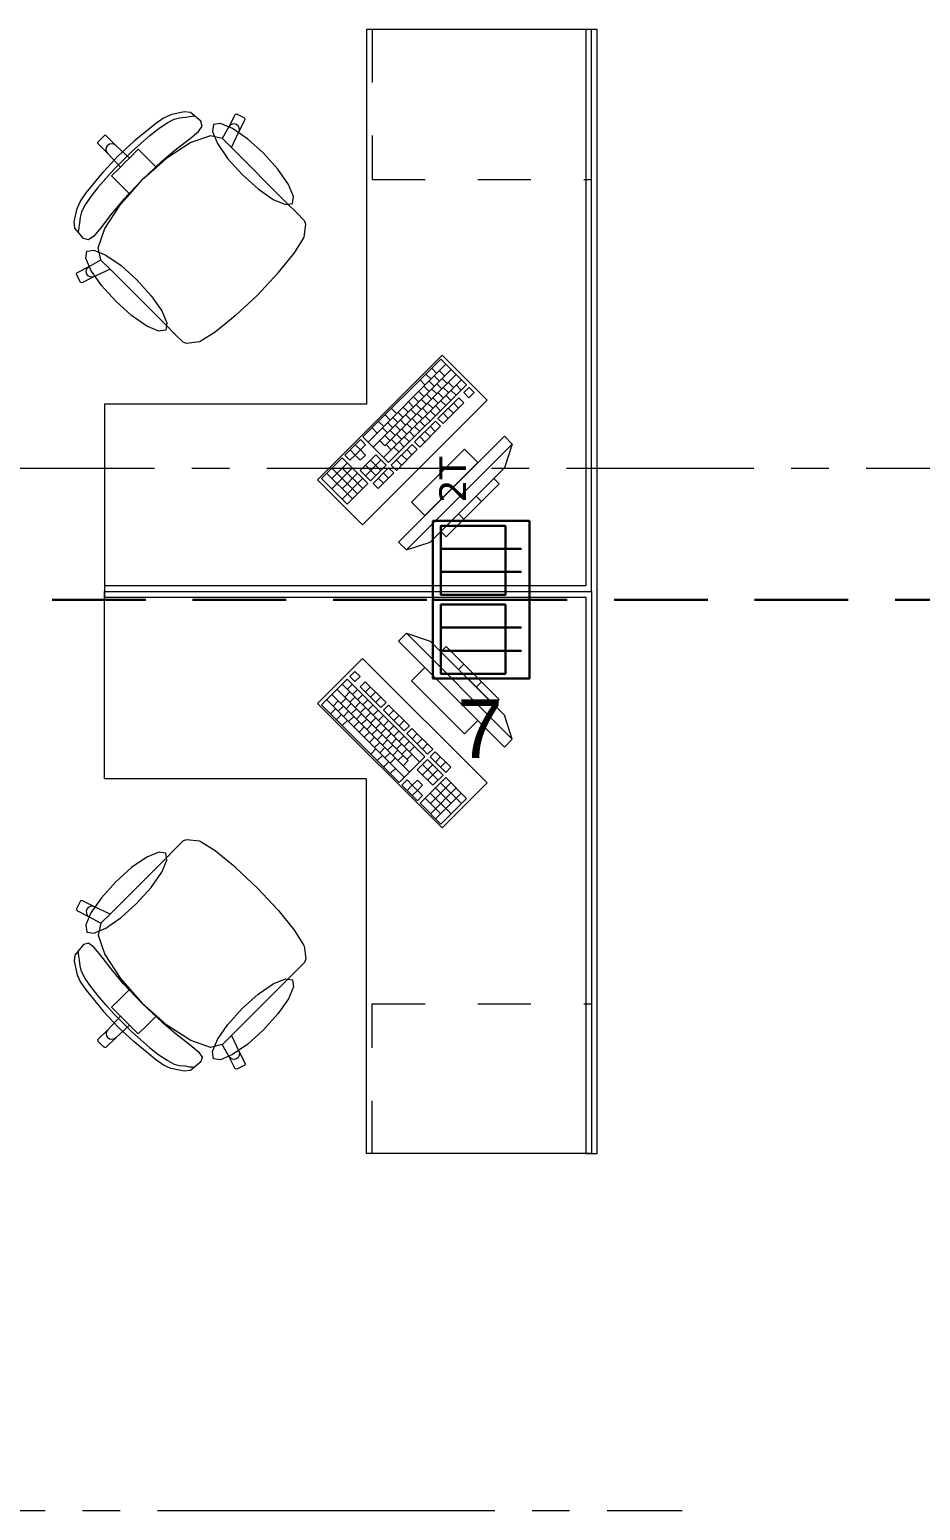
# Model space of a CAD drawing. Header units: inches. Extents: x -19 to 5698, y -728 to 92.
# Drawn here: x 289.534 to 291.911, y 20.9 to 24.852 of the extents above; entities that cross this region are included whole.
import ezdxf

# ---------------------------------------------------------------- set-up
doc = ezdxf.new("R2010")
doc.units = ezdxf.units.IN
doc.header["$MEASUREMENT"] = 0
for name, pattern in [('HIDDEN', [0.375, 0.25, -0.125]), ('Punto & Raya', [0.65, 0.5, -0.075, 0, -0.075]), ('Rayas', [0.282222, 0.141111, -0.141111])]:
    doc.linetypes.add(name, pattern=pattern)
doc.layers.get('0').update_dxf_attribs({"color": 61})
doc.layers.add('00 conduct tomacorr', color=120, linetype='HIDDEN', lineweight=30)
doc.layers.add('00 IE LUZ EMERGENCIA', color=253, linetype='Continuous', lineweight=0)
for name, color, linetype in [('02 _ ARQ _ ALB _ Ejes Generales', 251, 'Continuous'), ('Interior - Mobiliario', 7, 'Continuous'), ('Marcador - Secciones', 7, 'Continuous')]:
    doc.layers.add(name, color=color, linetype=linetype)
doc.styles.add('Annotative', font='arial.ttf')

# ---------------------------------------------------------------- blocks, each defined once
blk = doc.blocks.new('CAJA POP UP 6 MODULOS')
at = {"layer": '00 conduct tomacorr', "linetype": 'Continuous'}
for p, q in [((-0.095, -0.165), (-0.095, -0.0151)), ((-0.052, -0.165), (-0.052, -0.0151)), ((0.052, -0.165), (0.052, -0.0151)), ((0.095, -0.165), (0.095, -0.0151)), ((0, -0.165), (0, -0.18))]:
    blk.add_line(p, q, dxfattribs=at)
for points in [[(-0.147, 0), (0.147, 0), (0.147, -0.18), (-0.147, -0.18)], [(0, 0), (0.147, 0), (0.147, -0.18), (0, -0.18)]]:
    blk.add_lwpolyline(points, close=True, dxfattribs=at)
for points in [[(-0.138, -0.045), (-0.009, -0.045), (-0.009, -0.165), (-0.138, -0.165), (-0.138, -0.045)], [(0.009, -0.045), (0.138, -0.045), (0.138, -0.165), (0.009, -0.165), (0.009, -0.045)]]:
    blk.add_lwpolyline(points, dxfattribs=at)
at = {"color": 1, "insert": (-0.1807, -0.168), "char_height": 0.05, "attachment_point": 1, "rotation": 180}
blk.add_mtext_dynamic_manual_height_columns('{\\fVerdana|b0|i0|c0|p34;2T}', width=0.000481, gutter_width=0.1561, heights=[0], dxfattribs=at)

msp = doc.modelspace()

# ---------------------------------------------------------------- linework, layer by layer
at = {"layer": '00 conduct tomacorr'}
msp.add_line((293.9685, 23.3306, -0.0006), (287.3985, 23.3306, -0.0006), dxfattribs=at)
at = {"layer": '02 _ ARQ _ ALB _ Ejes Generales', "color": 251, "linetype": 'Punto & Raya', "lineweight": 13, "true_color": 0x636466}
for p, q in [((288.275, 20.9), (290.275, 20.9)), ((290.275, 20.9), (291.275, 20.9))]:
    msp.add_line(p, q, dxfattribs=at)
at = {"layer": 'Interior - Mobiliario', "color": 175, "linetype": 'Rayas', "lineweight": 13}
for p, q in [((290.448, 24.8524), (290.448, 24.4524)), ((290.448, 24.4524), (291.033, 24.4524)), ((290.448, 21.8524), (290.448, 22.2524)), ((290.448, 22.2524), (291.033, 22.2524))]:
    msp.add_line(p, q, dxfattribs=at)
at = {"layer": 'Interior - Mobiliario', "color": 175, "linetype": 'Continuous', "lineweight": 13}
for p, q in [((291.048, 24.8524), (291.018, 24.8524)), ((291.018, 24.8524), (291.018, 23.3674)), ((291.048, 23.3674), (291.048, 24.8524)), ((289.9101, 24.625), (289.8908, 24.616)), ((289.9462, 24.6327), (289.9101, 24.625)), ((289.963, 24.6309), (289.9462, 24.6327)), ((289.9908, 24.6077), (289.963, 24.6309)), ((290.0822, 24.6257), (290.0652, 24.5926)), ((290.0862, 24.627), (290.0822, 24.6257)), ((290.1076, 24.6162), (290.0862, 24.627)), ((289.8691, 24.6011), (289.8124, 24.5543)), ((289.8548, 24.57), (289.8786, 24.5885)), ((289.8908, 24.616), (289.8691, 24.6011)), ((289.8786, 24.5885), (289.9005, 24.6034)), ((289.9005, 24.6034), (289.9193, 24.6134)), ((289.9193, 24.6134), (289.934, 24.6173)), ((289.934, 24.6173), (289.9494, 24.6184)), ((289.9494, 24.6184), (289.9602, 24.6204)), ((289.9602, 24.6204), (289.9682, 24.6212)), ((289.9682, 24.6212), (289.9727, 24.622)), ((289.9842, 24.5804), (289.9942, 24.5948)), ((289.9942, 24.5948), (289.9908, 24.6077)), ((290.0652, 24.5926), (290.0479, 24.5616)), ((290.0688, 24.5972), (290.0652, 24.5926)), ((290.074, 24.6001), (290.0688, 24.5972)), ((290.0798, 24.6008), (290.074, 24.6001)), ((290.0854, 24.5993), (290.0798, 24.6008)), ((290.09, 24.5956), (290.0854, 24.5993)), ((290.0929, 24.5905), (290.09, 24.5956)), ((290.0919, 24.5791), (290.1089, 24.6122)), ((290.0919, 24.5791), (290.0935, 24.5847)), ((290.0935, 24.5847), (290.0929, 24.5905)), ((290.1089, 24.6122), (290.1076, 24.6162)), ((289.7159, 24.5524), (289.7244, 24.561)), ((289.7159, 24.5482), (289.7159, 24.5524)), ((289.742, 24.5221), (289.7159, 24.5482)), ((289.733, 24.5695), (289.7244, 24.561)), ((289.7372, 24.5695), (289.733, 24.5695)), ((289.7633, 24.5434), (289.7372, 24.5695)), ((289.7469, 24.5466), (289.7421, 24.5433)), ((289.7527, 24.5478), (289.7469, 24.5466)), ((289.7584, 24.5467), (289.7527, 24.5478)), ((289.7633, 24.5434), (289.7584, 24.5467)), ((289.8124, 24.5543), (289.7702, 24.5152)), ((289.8054, 24.5262), (289.8301, 24.5488)), ((289.8301, 24.5488), (289.8548, 24.57)), ((289.964, 24.5507), (289.9001, 24.5093)), ((289.9258, 24.5339), (289.9619, 24.5618)), ((289.9619, 24.5618), (289.9842, 24.5804)), ((290.0159, 24.569), (289.964, 24.5507)), ((290.0479, 24.5616), (290.0159, 24.569)), ((290.0481, 24.5615), (290.0479, 24.5616)), ((290.0481, 24.5615), (290.0723, 24.5373)), ((290.0723, 24.5373), (290.0919, 24.5791)), ((289.7311, 24.473), (289.7702, 24.5152)), ((289.7376, 24.5327), (289.7388, 24.5384)), ((289.7387, 24.5269), (289.7376, 24.5327)), ((289.742, 24.5221), (289.7387, 24.5269)), ((289.7388, 24.5384), (289.7421, 24.5433)), ((289.7759, 24.4856), (289.742, 24.5221)), ((289.7998, 24.5095), (289.7633, 24.5434)), ((289.782, 24.5034), (289.8054, 24.5262)), ((289.7998, 24.5095), (289.7879, 24.4975)), ((289.8235, 24.5331), (289.7998, 24.5095)), ((289.8446, 24.5119), (289.8235, 24.5331)), ((289.872, 24.4846), (289.8446, 24.5119)), ((289.9001, 24.5093), (289.872, 24.4846)), ((289.8865, 24.5012), (289.9258, 24.5339)), ((290.2202, 24.3895), (290.0723, 24.5373)), ((289.6843, 24.4163), (289.7311, 24.473)), ((289.7592, 24.48), (289.7366, 24.4553)), ((289.7523, 24.4619), (289.7759, 24.4856)), ((289.782, 24.5034), (289.7592, 24.48)), ((289.7759, 24.4856), (289.7879, 24.4975)), ((289.8337, 24.4517), (289.8865, 24.5012)), ((289.872, 24.4846), (289.8342, 24.4512)), ((289.7154, 24.4306), (289.6969, 24.4068)), ((289.7366, 24.4553), (289.7154, 24.4306)), ((289.7735, 24.4408), (289.7523, 24.4619)), ((289.8008, 24.4134), (289.7735, 24.4408)), ((289.8337, 24.4517), (289.7842, 24.3989)), ((289.8008, 24.4134), (289.8342, 24.4512)), ((289.6604, 24.3753), (289.6694, 24.3946)), ((289.6694, 24.3946), (289.6843, 24.4163)), ((289.6969, 24.4068), (289.682, 24.3849)), ((289.7842, 24.3989), (289.7515, 24.3596)), ((289.7761, 24.3853), (289.8008, 24.4134)), ((290.2457, 24.3639), (290.2202, 24.3895)), ((289.6526, 24.3392), (289.6604, 24.3753)), ((289.6681, 24.3514), (289.667, 24.336)), ((289.672, 24.3661), (289.6681, 24.3514)), ((289.682, 24.3849), (289.672, 24.3661)), ((289.7515, 24.3596), (289.7236, 24.3235)), ((289.7347, 24.3214), (289.7761, 24.3853)), ((290.2676, 24.342), (290.2457, 24.3639)), ((289.6545, 24.3224), (289.6526, 24.3392)), ((289.6777, 24.2946), (289.6545, 24.3224)), ((289.6642, 24.3172), (289.6634, 24.3126)), ((289.665, 24.3252), (289.6642, 24.3172)), ((289.667, 24.336), (289.665, 24.3252)), ((289.7236, 24.3235), (289.705, 24.3012)), ((289.7164, 24.2695), (289.7347, 24.3214)), ((290.2665, 24.2988), (290.2705, 24.3327)), ((290.2705, 24.3327), (290.2676, 24.342)), ((289.6906, 24.2912), (289.6777, 24.2946)), ((289.705, 24.3012), (289.6906, 24.2912)), ((289.7238, 24.2375), (289.7164, 24.2695)), ((290.2407, 24.2566), (290.2656, 24.2967)), ((290.2656, 24.2967), (290.2665, 24.2988)), ((289.6928, 24.2202), (289.7238, 24.2375)), ((289.7239, 24.2373), (289.7238, 24.2375)), ((289.7239, 24.2373), (289.7481, 24.2131)), ((290.1971, 24.2029), (290.2407, 24.2566)), ((289.6584, 24.1992), (289.6597, 24.2032)), ((289.6692, 24.1778), (289.6584, 24.1992)), ((289.6597, 24.2032), (289.6928, 24.2202)), ((289.7063, 24.1935), (289.6732, 24.1765)), ((289.6846, 24.2056), (289.6853, 24.2114)), ((289.6861, 24.2), (289.6846, 24.2056)), ((289.6853, 24.2114), (289.6882, 24.2166)), ((289.6898, 24.1954), (289.6861, 24.2)), ((289.6882, 24.2166), (289.6928, 24.2202)), ((289.6949, 24.1925), (289.6898, 24.1954)), ((289.7007, 24.1919), (289.6949, 24.1925)), ((289.7063, 24.1935), (289.7007, 24.1919)), ((289.7481, 24.2131), (289.7063, 24.1935)), ((289.8959, 24.0652), (289.7481, 24.2131)), ((290.1416, 24.1438), (290.1965, 24.2021)), ((290.1965, 24.2021), (290.1971, 24.2029)), ((289.6732, 24.1765), (289.6692, 24.1778)), ((290.1416, 24.1438), (290.0833, 24.0889)), ((290.0825, 24.0883), (290.0288, 24.0447)), ((290.0833, 24.0889), (290.0825, 24.0883)), ((289.9215, 24.0397), (289.8959, 24.0652)), ((289.9434, 24.0178), (289.9215, 24.0397)), ((290.0288, 24.0447), (289.9887, 24.0198)), ((289.9527, 24.0149), (289.9434, 24.0178)), ((289.9866, 24.0189), (289.9527, 24.0149)), ((289.9887, 24.0198), (289.9866, 24.0189)), ((290.6311, 23.9728), (290.4233, 23.7651)), ((290.6448, 23.9591), (290.4371, 23.7514)), ((290.6996, 23.9043), (290.6311, 23.9728)), ((290.6585, 23.9454), (290.4508, 23.7377)), ((290.6859, 23.918), (290.4782, 23.7103)), ((290.6722, 23.9317), (290.4818, 23.7413)), ((290.5757, 23.9174), (290.5894, 23.9037)), ((290.5912, 23.933), (290.605, 23.9193)), ((290.5998, 23.9141), (290.6135, 23.9004)), ((290.6068, 23.9486), (290.6205, 23.9349)), ((290.6136, 23.928), (290.6273, 23.9142)), ((290.6275, 23.9418), (290.6412, 23.9281)), ((290.6343, 23.9212), (290.648, 23.9075)), ((290.4919, 23.6966), (290.6996, 23.9043)), ((290.5582, 23.8726), (290.5719, 23.8589)), ((290.5721, 23.8864), (290.5858, 23.8727)), ((290.5859, 23.9003), (290.5996, 23.8866)), ((290.5927, 23.8796), (290.6064, 23.8659)), ((290.6066, 23.8935), (290.6203, 23.8798)), ((290.6204, 23.9073), (290.6341, 23.8936)), ((290.6237, 23.8832), (290.6374, 23.8695)), ((290.6376, 23.8971), (290.6513, 23.8834)), ((290.6444, 23.8764), (290.6581, 23.8627)), ((290.6514, 23.9109), (290.6651, 23.8972)), ((290.6582, 23.8903), (290.6719, 23.8766)), ((290.6721, 23.9041), (290.6858, 23.8904)), ((290.7065, 23.8974), (290.6926, 23.8836)), ((290.6926, 23.8836), (290.7063, 23.8698)), ((290.7063, 23.8698), (290.7202, 23.8837)), ((290.7202, 23.8837), (290.7065, 23.8974)), ((290.4995, 23.8413), (290.5132, 23.8276)), ((290.5305, 23.8449), (290.5442, 23.8312)), ((290.5444, 23.8587), (290.5581, 23.845)), ((290.5512, 23.8381), (290.5649, 23.8244)), ((290.565, 23.8519), (290.5787, 23.8382)), ((290.5789, 23.8658), (290.5926, 23.8521)), ((290.5822, 23.8417), (290.5959, 23.828)), ((290.596, 23.8555), (290.6097, 23.8418)), ((290.6028, 23.8349), (290.6165, 23.8212)), ((290.6099, 23.8694), (290.6236, 23.8557)), ((290.6167, 23.8487), (290.6304, 23.835)), ((290.6788, 23.8697), (290.6234, 23.8143)), ((290.6305, 23.8626), (290.6442, 23.8489)), ((290.6371, 23.8006), (290.6925, 23.856)), ((290.6511, 23.842), (290.6648, 23.8283)), ((290.6649, 23.8559), (290.6787, 23.8422)), ((290.6925, 23.856), (290.6788, 23.8697)), ((290.4649, 23.8067), (290.4786, 23.793)), ((290.4822, 23.824), (290.4959, 23.8103)), ((290.489, 23.8033), (290.5027, 23.7896)), ((290.5028, 23.8172), (290.5165, 23.8035)), ((290.5096, 23.7965), (290.5233, 23.7828)), ((290.5167, 23.831), (290.5304, 23.8173)), ((290.5235, 23.8104), (290.5372, 23.7967)), ((290.5373, 23.8242), (290.551, 23.8105)), ((290.5406, 23.8001), (290.5544, 23.7864)), ((290.5545, 23.814), (290.5682, 23.8003)), ((290.6165, 23.8074), (290.5611, 23.752)), ((290.5613, 23.7934), (290.575, 23.7796)), ((290.5683, 23.8278), (290.5821, 23.8141)), ((290.5748, 23.7383), (290.6302, 23.7937)), ((290.5751, 23.8072), (290.5888, 23.7935)), ((290.589, 23.821), (290.6027, 23.8073)), ((290.6026, 23.7936), (290.6163, 23.7798)), ((290.6302, 23.7937), (290.6165, 23.8074)), ((290.6234, 23.8143), (290.6371, 23.8006)), ((290.6372, 23.8282), (290.651, 23.8145)), ((290.4164, 23.7582), (290.3749, 23.7167)), ((290.4301, 23.7445), (290.4164, 23.7582)), ((290.4233, 23.7651), (290.4919, 23.6966)), ((290.4476, 23.7894), (290.4613, 23.7756)), ((290.4681, 23.755), (290.4818, 23.7413)), ((290.4751, 23.7895), (290.4889, 23.7758)), ((290.4819, 23.7689), (290.4956, 23.7551)), ((290.4958, 23.7827), (290.5095, 23.769)), ((290.4991, 23.7586), (290.5128, 23.7449)), ((290.513, 23.7724), (290.5267, 23.7587)), ((290.8007, 23.7675), (290.5179, 23.4847)), ((290.5268, 23.7863), (290.5405, 23.7726)), ((290.5336, 23.7657), (290.5473, 23.7519)), ((290.5474, 23.7795), (290.5611, 23.7658)), ((290.5749, 23.7659), (290.5886, 23.7521)), ((290.5888, 23.7797), (290.6025, 23.766)), ((290.8219, 23.7463), (290.8007, 23.7675)), ((290.3749, 23.7167), (290.3886, 23.7029)), ((290.3886, 23.7029), (290.4024, 23.7168)), ((290.3887, 23.7305), (290.4024, 23.7168)), ((290.4163, 23.7306), (290.4024, 23.7168)), ((290.4024, 23.7168), (290.4162, 23.7031)), ((290.4026, 23.7443), (290.4163, 23.7306)), ((290.4576, 23.7171), (290.416, 23.6755)), ((290.4162, 23.7031), (290.43, 23.7169)), ((290.4163, 23.7306), (290.4301, 23.7445)), ((290.43, 23.7169), (290.4163, 23.7306)), ((290.485, 23.6896), (290.4576, 23.7171)), ((290.4853, 23.7448), (290.499, 23.731)), ((290.5542, 23.7451), (290.4988, 23.6897)), ((290.5059, 23.738), (290.5196, 23.7242)), ((290.5125, 23.676), (290.5679, 23.7314)), ((290.5197, 23.7518), (290.5335, 23.7381)), ((290.5265, 23.7174), (290.5402, 23.7037)), ((290.5391, 23.4635), (290.8219, 23.7463)), ((290.5403, 23.7312), (290.554, 23.7175)), ((290.6947, 23.7322), (290.5532, 23.5907)), ((290.5679, 23.7314), (290.5542, 23.7451)), ((290.5611, 23.752), (290.5748, 23.7383)), ((290.73, 23.6968), (290.6947, 23.7322)), ((290.8219, 23.7463), (290.8007, 23.6827)), ((290.368, 23.7097), (290.3126, 23.6543)), ((290.3954, 23.6823), (290.34, 23.6269)), ((290.3817, 23.696), (290.3401, 23.6545)), ((290.3403, 23.682), (290.4088, 23.6135)), ((290.3678, 23.6822), (290.4227, 23.6273)), ((290.4365, 23.6412), (290.368, 23.7097)), ((290.416, 23.6755), (290.4434, 23.6481)), ((290.4713, 23.7033), (290.4297, 23.6618)), ((290.4299, 23.6894), (290.4573, 23.6619)), ((290.4434, 23.6481), (290.485, 23.6896)), ((290.4437, 23.7032), (290.4711, 23.6758)), ((290.4918, 23.6828), (290.4503, 23.6412)), ((290.5056, 23.6691), (290.4918, 23.6828)), ((290.4988, 23.6897), (290.5125, 23.676)), ((290.5126, 23.7035), (290.5263, 23.6898)), ((290.5886, 23.5554), (290.73, 23.6968)), ((290.8007, 23.6827), (290.6027, 23.4847)), ((290.3126, 23.6543), (290.3811, 23.5858)), ((290.3264, 23.6682), (290.395, 23.5996)), ((290.4228, 23.6549), (290.3674, 23.5995)), ((290.4091, 23.6686), (290.3676, 23.627)), ((290.3811, 23.5858), (290.4365, 23.6412)), ((290.4503, 23.6412), (290.464, 23.6275)), ((290.464, 23.6275), (290.5056, 23.6691)), ((290.4641, 23.6551), (290.4779, 23.6414)), ((290.478, 23.6689), (290.4917, 23.6552)), ((290.7724, 23.6544), (290.631, 23.513)), ((290.6452, 23.4988), (290.7866, 23.6402)), ((290.7866, 23.6402), (290.7724, 23.6544)), ((290.7253, 23.6072), (290.7394, 23.5931)), ((290.5532, 23.5907), (290.5886, 23.5554)), ((290.6782, 23.5601), (290.6923, 23.546)), ((290.5179, 23.4847), (290.5391, 23.4635)), ((290.5391, 23.4635), (290.6027, 23.4847)), ((290.631, 23.513), (290.6452, 23.4988)), ((289.733, 23.3674), (289.733, 23.3374)), ((291.018, 23.3674), (289.733, 23.3674)), ((291.048, 23.3374), (291.048, 23.3674)), ((289.733, 23.3374), (291.018, 23.3374)), ((291.018, 23.3374), (291.018, 21.8524)), ((291.048, 21.8524), (291.048, 23.3374)), ((290.5391, 23.2413), (290.5179, 23.2201)), ((290.8219, 22.9584), (290.5391, 23.2413)), ((290.5391, 23.2413), (290.6027, 23.2201)), ((290.5179, 23.2201), (290.8007, 22.9372)), ((290.6027, 23.2201), (290.8007, 23.0221)), ((290.6452, 23.2059), (290.631, 23.1918)), ((290.7866, 23.0645), (290.6452, 23.2059)), ((290.631, 23.1918), (290.7724, 23.0504)), ((290.4017, 23.1395), (290.388, 23.1258)), ((290.388, 23.1258), (290.4018, 23.112)), ((290.4155, 23.1257), (290.4017, 23.1395)), ((290.4018, 23.112), (290.4155, 23.1257)), ((290.5886, 23.1494), (290.5532, 23.114)), ((290.73, 23.0079), (290.5886, 23.1494)), ((290.6782, 23.1446), (290.6923, 23.1588)), ((290.3811, 23.119), (290.3126, 23.0504)), ((290.3537, 23.0915), (290.5441, 22.9011)), ((290.3674, 23.1053), (290.5751, 22.8975)), ((290.3745, 23.0708), (290.3882, 23.0845)), ((290.5888, 22.9113), (290.3811, 23.119)), ((290.3813, 23.0914), (290.395, 23.1051)), ((290.3951, 23.0776), (290.4088, 23.0913)), ((290.4294, 23.1118), (290.4157, 23.0981)), ((290.4157, 23.0981), (290.4711, 23.0427)), ((290.4848, 23.0565), (290.4294, 23.1118)), ((290.4295, 23.0843), (290.4432, 23.098)), ((290.4434, 23.0704), (290.4571, 23.0841)), ((290.5532, 23.114), (290.6947, 22.9726)), ((290.7253, 23.0975), (290.7394, 23.1116)), ((290.3126, 23.0504), (290.5203, 22.8427)), ((290.3263, 23.0641), (290.534, 22.8564)), ((290.34, 23.0778), (290.5477, 22.8701)), ((290.3436, 23.0468), (290.3573, 23.0605)), ((290.3574, 23.033), (290.3711, 23.0467)), ((290.3642, 23.0536), (290.3779, 23.0673)), ((290.3781, 23.0397), (290.3918, 23.0535)), ((290.3883, 23.0569), (290.402, 23.0706)), ((290.4022, 23.0431), (290.4159, 23.0568)), ((290.409, 23.0637), (290.4227, 23.0774)), ((290.416, 23.0292), (290.4297, 23.0429)), ((290.4228, 23.0499), (290.4365, 23.0636)), ((290.4367, 23.036), (290.4504, 23.0497)), ((290.4572, 23.0566), (290.4709, 23.0703)), ((290.4711, 23.0427), (290.4848, 23.0565)), ((290.4917, 23.0495), (290.478, 23.0358)), ((290.5471, 22.9941), (290.4917, 23.0495)), ((290.7724, 23.0504), (290.7866, 23.0645)), ((290.3368, 23.0262), (290.3505, 23.0399)), ((290.3524, 23.0106), (290.3661, 23.0243)), ((290.368, 22.995), (290.3817, 23.0087)), ((290.3713, 23.0191), (290.385, 23.0328)), ((290.3851, 23.0053), (290.3988, 23.019)), ((290.3919, 23.0259), (290.4056, 23.0396)), ((290.399, 22.9914), (290.4127, 23.0051)), ((290.4058, 23.0121), (290.4195, 23.0258)), ((290.4196, 22.9982), (290.4333, 23.0119)), ((290.4299, 23.0154), (290.4436, 23.0291)), ((290.4437, 23.0015), (290.4574, 23.0152)), ((290.4505, 23.0222), (290.4642, 23.0359)), ((290.4644, 23.0083), (290.4781, 23.022)), ((290.478, 23.0358), (290.5334, 22.9804)), ((290.4782, 22.9945), (290.4919, 23.0082)), ((290.4918, 23.022), (290.5056, 23.0357)), ((290.5057, 23.0081), (290.5194, 23.0218)), ((290.5195, 22.9943), (290.5333, 23.008)), ((290.6947, 22.9726), (290.73, 23.0079)), ((290.8219, 22.9584), (290.8007, 23.0221)), ((290.4128, 22.9776), (290.4265, 22.9913)), ((290.4267, 22.9637), (290.4404, 22.9774)), ((290.4335, 22.9844), (290.4472, 22.9981)), ((290.4405, 22.9499), (290.4542, 22.9636)), ((290.4473, 22.9705), (290.461, 22.9842)), ((290.4576, 22.9877), (290.4713, 23.0014)), ((290.4612, 22.9567), (290.4749, 22.9704)), ((290.4714, 22.9738), (290.4851, 22.9876)), ((290.4853, 22.96), (290.499, 22.9737)), ((290.492, 22.9806), (290.5058, 22.9943)), ((290.5059, 22.9668), (290.5196, 22.9805)), ((290.5197, 22.9529), (290.5335, 22.9666)), ((290.5334, 22.9804), (290.5471, 22.9941)), ((290.554, 22.9872), (290.5403, 22.9735)), ((290.5403, 22.9735), (290.5957, 22.9181)), ((290.6094, 22.9318), (290.554, 22.9872)), ((290.5542, 22.9597), (290.5679, 22.9734)), ((290.4441, 22.9188), (290.4578, 22.9326)), ((290.4544, 22.936), (290.4681, 22.9497)), ((290.4682, 22.9222), (290.4819, 22.9359)), ((290.475, 22.9428), (290.4887, 22.9565)), ((290.4889, 22.929), (290.5026, 22.9427)), ((290.4991, 22.9461), (290.5128, 22.9599)), ((290.5027, 22.9151), (290.5164, 22.9288)), ((290.513, 22.9323), (290.5267, 22.946)), ((290.5268, 22.9184), (290.5405, 22.9322)), ((290.5336, 22.9391), (290.5473, 22.9528)), ((290.5474, 22.9252), (290.5611, 22.939)), ((290.568, 22.9458), (290.5817, 22.9595)), ((290.5819, 22.932), (290.5956, 22.9457)), ((290.5957, 22.9181), (290.6094, 22.9318)), ((290.6163, 22.9249), (290.6026, 22.9112)), ((290.6579, 22.8834), (290.6163, 22.9249)), ((290.8007, 22.9372), (290.8219, 22.9584)), ((290.4614, 22.9015), (290.4751, 22.9153)), ((290.4787, 22.8842), (290.4924, 22.8979)), ((290.4821, 22.9083), (290.4958, 22.922)), ((290.4959, 22.8945), (290.5096, 22.9082)), ((290.5165, 22.9013), (290.5303, 22.915)), ((290.5203, 22.8427), (290.5888, 22.9113)), ((290.5304, 22.8874), (290.5441, 22.9011)), ((290.5406, 22.9046), (290.5544, 22.9183)), ((290.5958, 22.9043), (290.5683, 22.8769)), ((290.5821, 22.8906), (290.6236, 22.8491)), ((290.5822, 22.8631), (290.6096, 22.8905)), ((290.6373, 22.8628), (290.5958, 22.9043)), ((290.6026, 22.9112), (290.6442, 22.8696)), ((290.6165, 22.8973), (290.6302, 22.9111)), ((290.6303, 22.8835), (290.644, 22.8972)), ((290.496, 22.8669), (290.5098, 22.8806)), ((290.5409, 22.8495), (290.5272, 22.8358)), ((290.5548, 22.8356), (290.5409, 22.8495)), ((290.5685, 22.8493), (290.5548, 22.8356)), ((290.5683, 22.8769), (290.6099, 22.8354)), ((290.5823, 22.8355), (290.5685, 22.8493)), ((290.6442, 22.8559), (290.5757, 22.7873)), ((290.596, 22.8492), (290.6235, 22.8766)), ((290.6099, 22.8354), (290.6373, 22.8628)), ((290.6442, 22.8696), (290.6579, 22.8834)), ((290.6996, 22.8005), (290.6442, 22.8559)), ((290.5272, 22.8358), (290.5687, 22.7942)), ((290.541, 22.8219), (290.5548, 22.8356)), ((290.5548, 22.8356), (290.5686, 22.8218)), ((290.5549, 22.8081), (290.5686, 22.8218)), ((290.5686, 22.8218), (290.5823, 22.8355)), ((290.5825, 22.8079), (290.5686, 22.8218)), ((290.5687, 22.7942), (290.5825, 22.8079)), ((290.6031, 22.8147), (290.6585, 22.7593)), ((290.6032, 22.7872), (290.6581, 22.842)), ((290.6034, 22.7596), (290.6719, 22.8282)), ((290.6168, 22.8284), (290.6583, 22.7869)), ((290.6172, 22.7458), (290.6858, 22.8143)), ((290.6305, 22.8422), (290.6859, 22.7868)), ((290.5757, 22.7873), (290.6311, 22.7319)), ((290.5894, 22.801), (290.6309, 22.7595)), ((290.6311, 22.7319), (290.6996, 22.8005)), ((289.9434, 22.687), (289.9215, 22.665)), ((289.9527, 22.6899), (289.9434, 22.687)), ((289.9866, 22.6859), (289.9527, 22.6899)), ((289.9215, 22.665), (289.8959, 22.6395)), ((289.9887, 22.685), (289.9866, 22.6859)), ((290.0288, 22.6601), (289.9887, 22.685)), ((290.0825, 22.6165), (290.0288, 22.6601)), ((289.8959, 22.6395), (289.7481, 22.4917)), ((290.0833, 22.6158), (290.0825, 22.6165)), ((290.1416, 22.561), (290.0833, 22.6158)), ((290.1416, 22.561), (290.1965, 22.5026)), ((289.6692, 22.5269), (289.6584, 22.5056)), ((289.6584, 22.5056), (289.6597, 22.5015)), ((289.6597, 22.5015), (289.6928, 22.4845)), ((289.6732, 22.5282), (289.6692, 22.5269)), ((289.7063, 22.5113), (289.6732, 22.5282)), ((289.6861, 22.5048), (289.6846, 22.4991)), ((289.6846, 22.4991), (289.6853, 22.4933)), ((289.6853, 22.4933), (289.6882, 22.4882)), ((289.6898, 22.5094), (289.6861, 22.5048)), ((289.6949, 22.5122), (289.6898, 22.5094)), ((289.7007, 22.5129), (289.6949, 22.5122)), ((289.7063, 22.5113), (289.7007, 22.5129)), ((289.7481, 22.4917), (289.7063, 22.5113)), ((289.7239, 22.4674), (289.7481, 22.4917)), ((290.1965, 22.5026), (290.1971, 22.5018)), ((290.1971, 22.5018), (290.2407, 22.4481)), ((289.6882, 22.4882), (289.6928, 22.4845)), ((289.6928, 22.4845), (289.7238, 22.4672)), ((289.7238, 22.4672), (289.7164, 22.4353)), ((289.7239, 22.4674), (289.7238, 22.4672)), ((289.6777, 22.4102), (289.6545, 22.3823)), ((289.6906, 22.4136), (289.6777, 22.4102)), ((289.705, 22.4035), (289.6906, 22.4136)), ((289.7164, 22.4353), (289.7347, 22.3833)), ((290.2407, 22.4481), (290.2656, 22.4081)), ((289.6545, 22.3823), (289.6526, 22.3655)), ((289.6642, 22.3876), (289.6634, 22.3921)), ((289.665, 22.3795), (289.6642, 22.3876)), ((289.667, 22.3688), (289.665, 22.3795)), ((289.7236, 22.3813), (289.705, 22.4035)), ((289.7515, 22.3451), (289.7236, 22.3813)), ((289.7347, 22.3833), (289.7761, 22.3195)), ((290.2656, 22.4081), (290.2665, 22.406)), ((290.2665, 22.406), (290.2705, 22.372)), ((290.2705, 22.372), (290.2676, 22.3628)), ((289.6526, 22.3655), (289.6604, 22.3294)), ((289.6681, 22.3534), (289.667, 22.3688)), ((289.672, 22.3386), (289.6681, 22.3534)), ((289.682, 22.3198), (289.672, 22.3386)), ((289.7842, 22.3058), (289.7515, 22.3451)), ((290.2457, 22.3408), (290.2202, 22.3153)), ((290.2676, 22.3628), (290.2457, 22.3408)), ((289.6604, 22.3294), (289.6694, 22.3102)), ((289.6694, 22.3102), (289.6843, 22.2885)), ((289.6969, 22.298), (289.682, 22.3198)), ((289.7154, 22.2741), (289.6969, 22.298)), ((289.7761, 22.3195), (289.8008, 22.2913)), ((289.8337, 22.253), (289.7842, 22.3058)), ((290.2202, 22.3153), (290.0723, 22.1674)), ((289.6843, 22.2885), (289.7311, 22.2318)), ((289.7366, 22.2494), (289.7154, 22.2741)), ((289.7735, 22.264), (289.7523, 22.2428)), ((289.8008, 22.2913), (289.7735, 22.264)), ((289.8008, 22.2913), (289.8342, 22.2535)), ((289.8337, 22.253), (289.8865, 22.2036)), ((289.872, 22.2202), (289.8342, 22.2535)), ((289.7311, 22.2318), (289.7702, 22.1896)), ((289.7592, 22.2248), (289.7366, 22.2494)), ((289.7759, 22.2192), (289.742, 22.1827)), ((289.7523, 22.2428), (289.7759, 22.2192)), ((289.782, 22.2013), (289.7592, 22.2248)), ((289.7759, 22.2192), (289.7879, 22.2072)), ((289.872, 22.2202), (289.8446, 22.1928)), ((289.9001, 22.1954), (289.872, 22.2202)), ((289.742, 22.1827), (289.7159, 22.1566)), ((289.7387, 22.1778), (289.7376, 22.172)), ((289.742, 22.1827), (289.7387, 22.1778)), ((289.7998, 22.1953), (289.7633, 22.1613)), ((289.8124, 22.1505), (289.7702, 22.1896)), ((289.782, 22.2013), (289.8054, 22.1785)), ((289.7998, 22.1953), (289.7879, 22.2072)), ((289.8235, 22.1717), (289.7998, 22.1953)), ((289.8054, 22.1785), (289.8301, 22.1559)), ((289.8446, 22.1928), (289.8235, 22.1717)), ((289.8865, 22.2036), (289.9258, 22.1708)), ((289.964, 22.154), (289.9001, 22.1954)), ((289.7159, 22.1566), (289.7159, 22.1523)), ((289.7159, 22.1523), (289.7244, 22.1438)), ((289.733, 22.1352), (289.7244, 22.1438)), ((289.7372, 22.1352), (289.733, 22.1352)), ((289.7633, 22.1613), (289.7372, 22.1352)), ((289.7376, 22.172), (289.7388, 22.1663)), ((289.7388, 22.1663), (289.7421, 22.1614)), ((289.7469, 22.1581), (289.7421, 22.1614)), ((289.7527, 22.157), (289.7469, 22.1581)), ((289.7584, 22.1581), (289.7527, 22.157)), ((289.7633, 22.1613), (289.7584, 22.1581)), ((289.8691, 22.1036), (289.8124, 22.1505)), ((289.8301, 22.1559), (289.8548, 22.1348)), ((289.8548, 22.1348), (289.8786, 22.1162)), ((289.9258, 22.1708), (289.9619, 22.1429)), ((289.9619, 22.1429), (289.9842, 22.1243)), ((290.0159, 22.1357), (289.964, 22.154)), ((290.0479, 22.1432), (290.0159, 22.1357)), ((290.0481, 22.1432), (290.0479, 22.1432)), ((290.0652, 22.1121), (290.0479, 22.1432)), ((290.0481, 22.1432), (290.0723, 22.1674)), ((290.0723, 22.1674), (290.0919, 22.1257)), ((289.8908, 22.0887), (289.8691, 22.1036)), ((289.8786, 22.1162), (289.9005, 22.1013)), ((289.9005, 22.1013), (289.9193, 22.0914)), ((289.9908, 22.0971), (289.963, 22.0739)), ((289.9842, 22.1243), (289.9942, 22.11)), ((289.9942, 22.11), (289.9908, 22.0971)), ((290.0688, 22.1075), (290.0652, 22.1121)), ((290.0822, 22.079), (290.0652, 22.1121)), ((290.074, 22.1046), (290.0688, 22.1075)), ((290.0798, 22.1039), (290.074, 22.1046)), ((290.0854, 22.1055), (290.0798, 22.1039)), ((290.09, 22.1091), (290.0854, 22.1055)), ((290.0929, 22.1142), (290.09, 22.1091)), ((290.0919, 22.1257), (290.0935, 22.12)), ((290.0919, 22.1257), (290.1089, 22.0926)), ((290.0935, 22.12), (290.0929, 22.1142)), ((289.9101, 22.0797), (289.8908, 22.0887)), ((289.9462, 22.072), (289.9101, 22.0797)), ((289.9193, 22.0914), (289.934, 22.0875)), ((289.934, 22.0875), (289.9494, 22.0863)), ((289.963, 22.0739), (289.9462, 22.072)), ((289.9494, 22.0863), (289.9602, 22.0843)), ((289.9602, 22.0843), (289.9682, 22.0835)), ((289.9682, 22.0835), (289.9727, 22.0827)), ((290.0862, 22.0777), (290.0822, 22.079)), ((290.1076, 22.0885), (290.0862, 22.0777)), ((290.1089, 22.0926), (290.1076, 22.0885)), ((291.018, 21.8524), (291.048, 21.8524))]:
    msp.add_line(p, q, dxfattribs=at)
at = {"layer": 'Interior - Mobiliario', "color": 175, "linetype": 'Continuous', "lineweight": 13, "flags": 128}
for points in [[(291.033, 23.3524), (291.033, 24.8524), (290.433, 24.8524), (290.433, 23.8524), (289.733, 23.8524), (289.733, 23.3524)], [(290.1581, 24.5222), (290.1156, 24.5604), (290.0753, 24.5884), (290.0432, 24.602), (290.0243, 24.5991), (290.0214, 24.5802), (290.035, 24.5481), (290.063, 24.5078), (290.1012, 24.4653), (290.1437, 24.4271), (290.184, 24.3991), (290.2161, 24.3855), (290.235, 24.3884), (290.2379, 24.4073), (290.2243, 24.4394), (290.1963, 24.4797)], [(289.7632, 24.1273), (289.725, 24.1698), (289.697, 24.2101), (289.6834, 24.2422), (289.6863, 24.2611), (289.7052, 24.264), (289.7373, 24.2504), (289.7776, 24.2224), (289.8201, 24.1842), (289.8583, 24.1417), (289.8863, 24.1014), (289.8999, 24.0693), (289.897, 24.0504), (289.8781, 24.0475), (289.846, 24.0611), (289.8057, 24.0891)], [(290.7548, 23.863), (290.6346, 23.9832), (290.3022, 23.6508), (290.4224, 23.5306)], [(291.033, 23.3524), (291.033, 21.8524), (290.433, 21.8524), (290.433, 22.8524), (289.733, 22.8524), (289.733, 23.3524)], [(290.4224, 23.1741), (290.3022, 23.0539), (290.6346, 22.7216), (290.7548, 22.8418)], [(289.7632, 22.5775), (289.725, 22.535), (289.697, 22.4946), (289.6834, 22.4625), (289.6863, 22.4436), (289.7052, 22.4408), (289.7373, 22.4544), (289.7776, 22.4824), (289.8201, 22.5205), (289.8583, 22.563), (289.8863, 22.6034), (289.8999, 22.6354), (289.897, 22.6544), (289.8781, 22.6572), (289.846, 22.6436), (289.8057, 22.6156)], [(290.1581, 22.1825), (290.1156, 22.1444), (290.0753, 22.1164), (290.0432, 22.1027), (290.0243, 22.1056), (290.0214, 22.1245), (290.035, 22.1566), (290.063, 22.197), (290.1012, 22.2395), (290.1437, 22.2776), (290.184, 22.3056), (290.2161, 22.3192), (290.235, 22.3164), (290.2379, 22.2974), (290.2243, 22.2654), (290.1963, 22.225)]]:
    msp.add_lwpolyline(points, close=True, dxfattribs=at)
at = {"layer": 'Marcador - Secciones', "color": 251, "linetype": 'Punto & Raya', "lineweight": 13, "true_color": 0x636466}
msp.add_line((282.1667, 23.6815), (306.4527, 23.6815), dxfattribs=at)

# ---------------------------------------------------------------- block references
at = {"layer": '00 conduct tomacorr', "xscale": 1.432830642179531, "yscale": 1.432830642179531, "zscale": 1.432830642179531, "rotation": 269.9999999999999}
msp.add_blockref('CAJA POP UP 6 MODULOS', (290.8678, 23.3306, -0.0006), dxfattribs=at)

# ---------------------------------------------------------------- texts
at = {"layer": '00 IE LUZ EMERGENCIA', "style": 'Annotative'}
msp.add_attdef('7', (290.6751, 22.9082, -0.0007), '', height=0.1562, dxfattribs=at)

doc.saveas('drawing.dxf')
